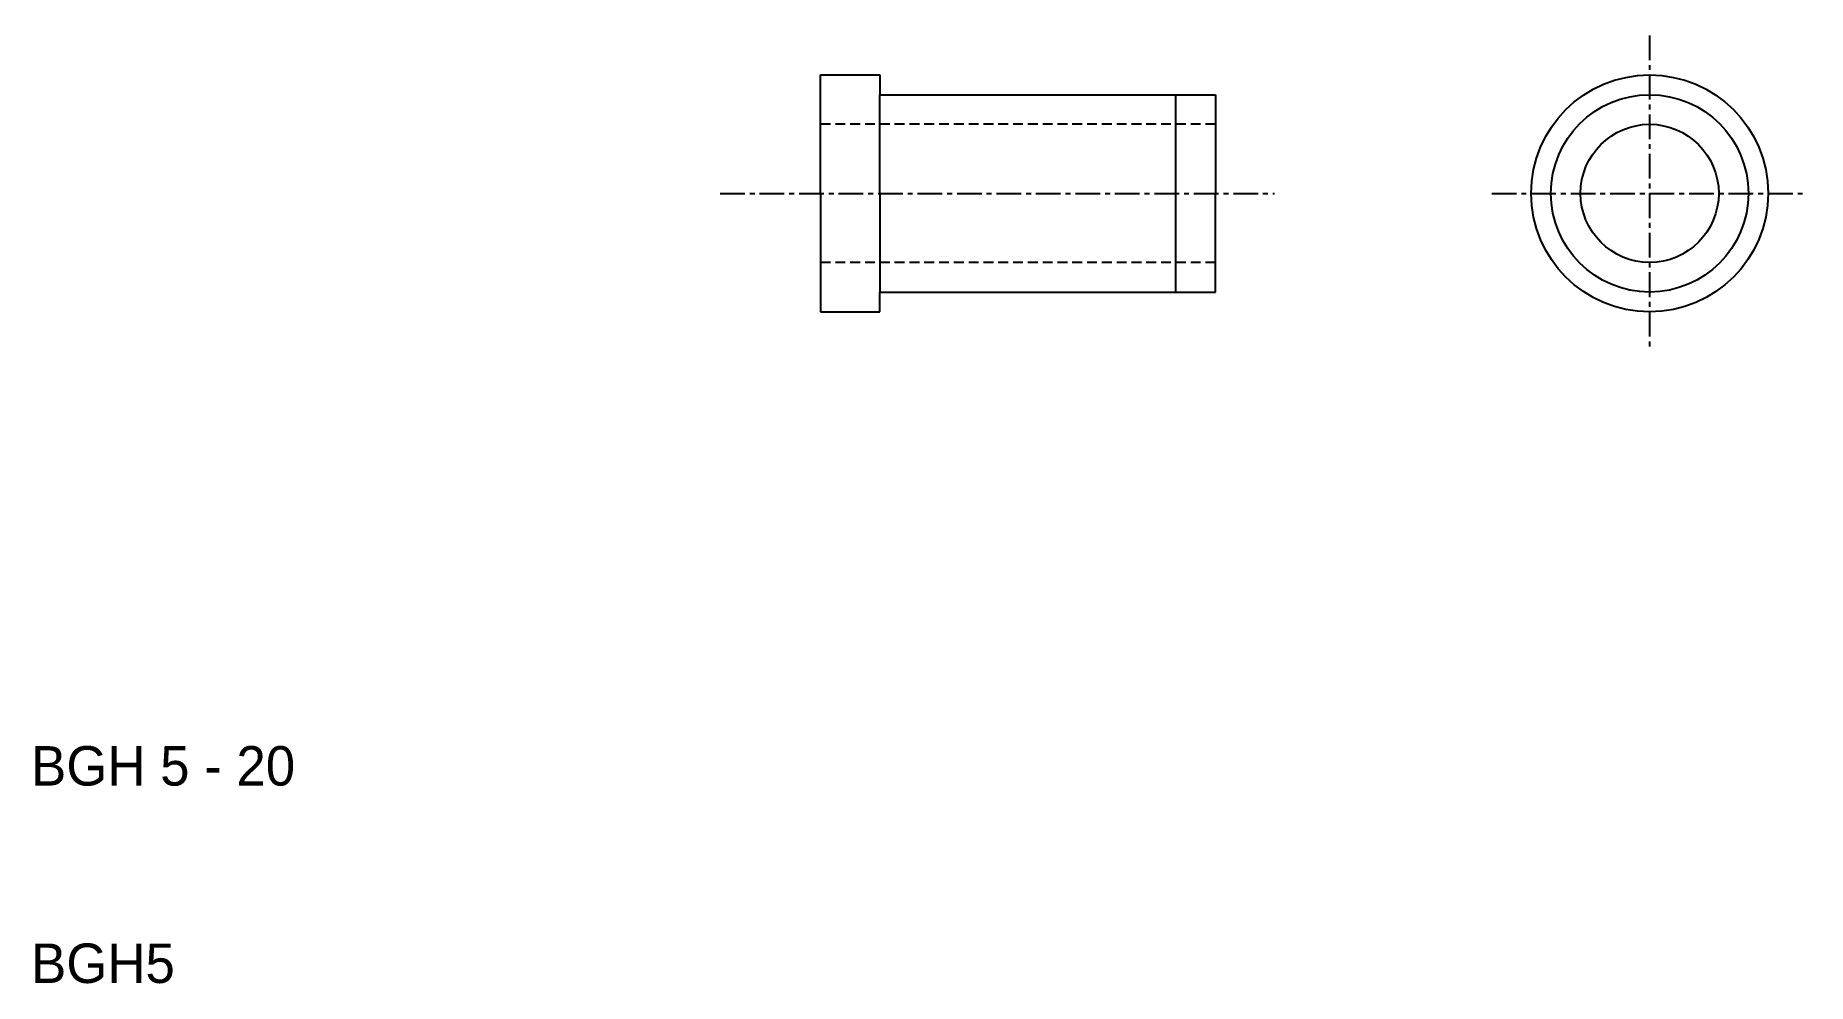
# Model space of a CAD drawing. Extents: x 10.2 to 100, y 10 to 58.
import ezdxf

# ---------------------------------------------------------------- set-up
doc = ezdxf.new("R2010")
doc.units = 0
doc.linetypes.add('CENTER', pattern=[2, 1.25, -0.25, 0.25, -0.25])
doc.linetypes.add('DASHED', pattern=[0.75, 0.5, -0.25])
doc.layers.get('0').update_dxf_attribs({"linetype": 'CONTINUOUS'})
doc.layers.add('CENTER', color=1, linetype='CENTER')

msp = doc.modelspace()

# ---------------------------------------------------------------- linework, layer by layer
at = {"color": 7, "linetype": 'CONTINUOUS'}
for p, q in [((50, 50), (50, 56)), ((50, 56), (53, 56)), ((53, 56), (53, 55)), ((50, 50), (50, 55)), ((53, 55), (70, 55)), ((53, 50), (53, 55)), ((68, 45), (68, 55)), ((70, 55), (70, 50)), ((50, 50), (50, 44)), ((53, 50), (53, 45)), ((70, 45), (70, 50)), ((53, 45), (70, 45)), ((53, 44), (53, 45)), ((50, 44), (53, 44))]:
    msp.add_line(p, q, dxfattribs=at)
at = {"color": 3, "linetype": 'DASHED'}
for p, q in [((70, 53.5), (50, 53.5)), ((70, 46.5), (50, 46.5))]:
    msp.add_line(p, q, dxfattribs=at)
at = {"color": 7, "linetype": 'CONTINUOUS'}
for radius in [6, 5, 3.5]:
    msp.add_circle((92, 50), radius, dxfattribs=at)
at = {"layer": 'CENTER', "color": 1, "linetype": 'CENTER'}
for p, q in [((92, 58), (92, 42)), ((44.91, 50), (73, 50)), ((84, 50), (100, 50))]:
    msp.add_line(p, q, dxfattribs=at)

# ---------------------------------------------------------------- texts
at = {"color": 7, "linetype": 'CONTINUOUS'}
for s, p in [('BGH 5 - 20', (10, 20)), ('BGH5', (10, 10))]:
    msp.add_text(s, height=2, dxfattribs=at).set_placement(p)

doc.saveas('drawing.dxf')
